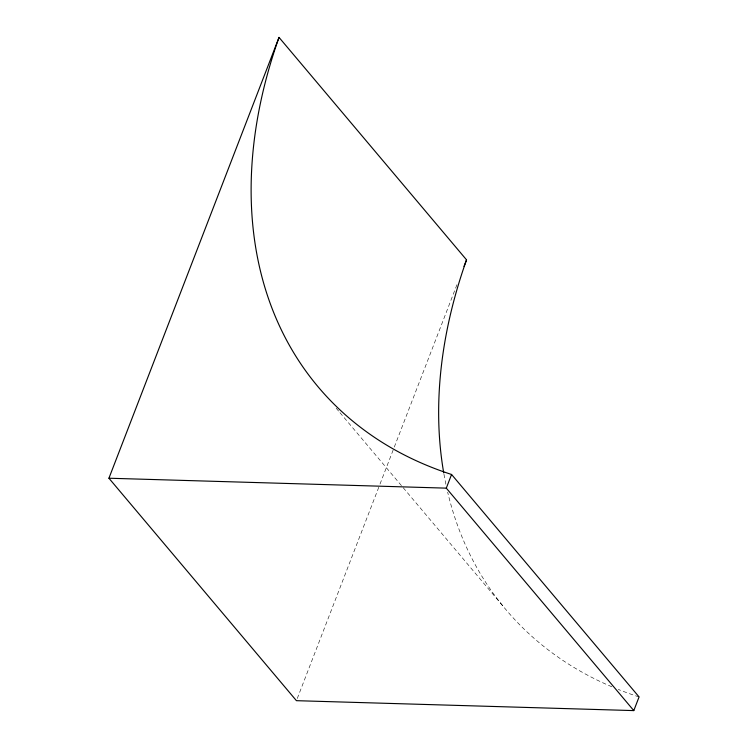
<?xml version="1.0" encoding="UTF-8"?>
<svg xmlns="http://www.w3.org/2000/svg" width="748" height="748" viewBox="0 0 748 748"><rect width="100%" height="100%" fill="white"/><g stroke="black" fill="none" stroke-linecap="round" stroke-linejoin="round"><path stroke-width="0.56" stroke-dasharray="3.74 2.81" d="M297.274 698.501L379.591 485.162M380.012 484.078L393.878 448.155M394.299 447.07L457.29 283.801M336.179 408.202L339.19 411.774M339.947 412.672L402.452 486.826M403.2 487.715L503.357 606.544M639.072 696.93A544.095 381.33 -40.1 0 1 618.259 689.422M611.864 686.786A544.095 381.33 -40.1 0 1 447.669 492.156M445.911 484.311A544.095 381.33 -40.1 0 1 443.929 474.082"/><path stroke-width="1.12" d="M279.023 37.4A544.095 381.33 -40.1 0 0 451.568 474.475L639.072 696.93L633.799 710.6L296.432 700.68L108.928 478.224L279.023 37.4L466.537 259.855A544.095 381.33 -40.1 0 0 443.732 472.942M464.012 266.391L466.537 259.855M633.799 710.6L446.294 488.145L451.568 474.475M108.928 478.224L446.294 488.145"/></g></svg>
